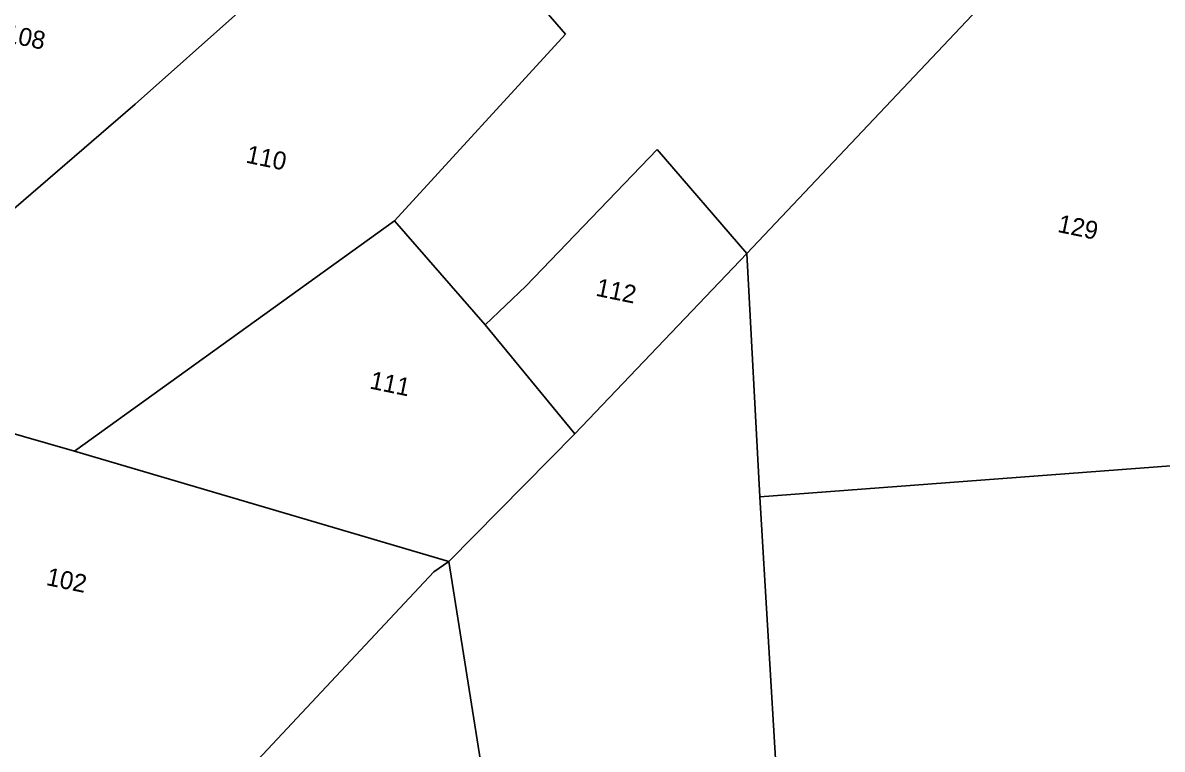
# Model space of a CAD drawing. Header units: metres. Extents: x 280043 to 281054, y 2047152 to 2048652.
# Drawn here: x 280448.8 to 280675.3, y 2047995.1 to 2048139.5 of the extents above; entities that cross this region are included whole.
import ezdxf
from ezdxf.enums import TextEntityAlignment as Align

# ---------------------------------------------------------------- set-up
doc = ezdxf.new("R2010")
doc.units = ezdxf.units.M
doc.layers.add('POLY_PARCEL', color=6, linetype='Continuous')
doc.layers.add('TEXT_PARCEL', color=7, linetype='Continuous')
doc.styles.add('TEXT_MAP', font='', dxfattribs={"height": 1.8})
doc.styles.get('TEXT_MAP').set_extended_font_data('Kruti Dev 050')

msp = doc.modelspace()

# ---------------------------------------------------------------- linework, layer by layer
at = {"layer": 'POLY_PARCEL'}
for p, q in [((280526.77, 2048171.95), (280556.66, 2048137.25)), ((280592.73, 2048093.65), (280652.79, 2048157.2)), ((280471.16, 2048123.28), (280492.19, 2048142.02)), ((280556.66, 2048137.25), (280522.67, 2048100.15)), ((280439.67, 2048096.17), (280471.16, 2048123.28)), ((280574.87, 2048114.32), (280548.78, 2048087.12)), ((280592.73, 2048093.65), (280574.87, 2048114.32)), ((280522.67, 2048100.15), (280459.13, 2048054.32)), ((280540.75, 2048079.44), (280522.67, 2048100.15)), ((280558.52, 2048057.8), (280592.73, 2048093.65)), ((280595.28, 2048045.27), (280592.73, 2048093.65)), ((280548.78, 2048087.12), (280540.75, 2048079.44)), ((280558.52, 2048057.8), (280540.75, 2048079.44)), ((280441.98, 2048059.25), (280459.13, 2048054.32)), ((280533.53, 2048032.4), (280558.52, 2048057.8)), ((280459.13, 2048054.32), (280533.53, 2048032.4)), ((280697.39, 2048052.99), (280595.28, 2048045.27)), ((280595.28, 2048045.27), (280598.73, 2047988.18)), ((280533.53, 2048032.4), (280530.54, 2048030.34)), ((280543.04, 2047972.3), (280533.53, 2048032.4)), ((280530.54, 2048030.34), (280486.33, 2047983.24))]:
    msp.add_line(p, q, dxfattribs=at)

# ---------------------------------------------------------------- texts
at = {"layer": 'TEXT_PARCEL', "style": 'TEXT_MAP'}
for s, p in [('108', (280449.36, 2048136.66)), ('110', (280497.26, 2048112.66)), ('129', (280658.55, 2048098.88)), ('112', (280566.79, 2048086.23)), ('111', (280521.85, 2048067.77)), ('102', (280457.57, 2048028.71))]:
    msp.add_text(s, height=3.566, rotation=348.3523, dxfattribs=at).set_placement(p, align=Align.MIDDLE)

doc.saveas('drawing.dxf')
